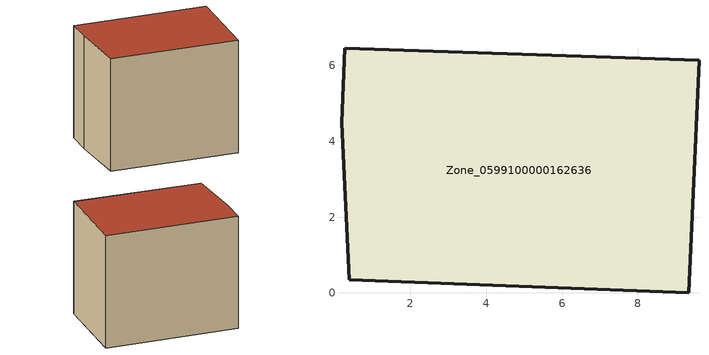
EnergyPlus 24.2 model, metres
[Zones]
Zone_0599100000162636
 floor ground (C_G): 9.34,0 0.38,0.35 0.18,4.49 0.27,6.46 9.61,6.14 z1.21
 wall outside (C_F): 9.34,0 9.61,6.14 0.27,6.46 0.18,4.49 0.38,0.35 9.34,0 z1.21:9.27
 roof outside (C_R): 0.38,0.35 9.34,0 9.61,6.14 0.27,6.46 0.18,4.49 z9.27
[BUILDING]
Pand.0599100000162636: North Axis=0; Terrain=City; Loads Convergence Tolerance Value=0.04; Temperature Convergence Tolerance Value=0.4; Solar Distribution=FullExterior; Maximum Number of Warmup Days=25; Minimum Number of Warmup Days=1
[Site:Location]
Rotterdam.The.Hague.AP_ZH_NLD Design_Conditions: Latitude=51.96; Longitude=4.45; Time Zone=1; Elevation=-4.5
[SITE:GROUNDTEMPERATURE:BUILDINGSURFACE]
18, 18, 18, 18, 18, 18, 18, 18, 18, 18, 18, 18
[MATERIAL] Thermal Absorptance=0.9; Solar Absorptance=0.7; Visible Absorptance=0.7
Name | Roughness | Thickness | Conductivity | Density | Specific Heat
G.TI.1965-1974 | MediumSmooth | 0.15 | 0.882353 | 540 | 1210
F.TI.1965-1974 | Rough | 0.3 | 0.697674 | 1920 | 840
R.TI.1965-1974 | MediumRough | 0.2 | 0.232558 | 1500 | 1000
[CONSTRUCTION]
C_G: G.TI.1965-1974
C_F: F.TI.1965-1974
C_R: R.TI.1965-1974
[ZONE]
Zone_0599100000162636: Type=1; Multiplier=1; Ceiling Height=Autocalculate; Volume=Autocalculate; Floor Area=autocalculate; Part of Total Floor Area=Yes
[ZONEINFILTRATION:DESIGNFLOWRATE]
Infil_Zone_0599100000162636: Zone or ZoneList or Space or SpaceList=Zone_0599100000162636; Schedule=AlwaysOn; Design Flow Rate Calculation Method=Flow/Area; Flow Rate per Floor Area=0.003; Constant Term Coefficient=1; Temperature Term Coefficient=0; Velocity Term Coefficient=0; Velocity Squared Term Coefficient=0
[HVACTEMPLATE:ZONE:IDEALLOADSAIRSYSTEM]
Zone_0599100000162636: Maximum Heating Supply Air Temperature=50; Minimum Cooling Supply Air Temperature=13; Maximum Heating Supply Air Humidity Ratio=0.0156; Minimum Cooling Supply Air Humidity Ratio=0.0077; Heating Limit=NoLimit; Cooling Limit=NoLimit; Dehumidification Control Type=ConstantSensibleHeatRatio; Cooling Sensible Heat Ratio=0.7; Dehumidification Setpoint=60; Humidification Control Type=None; Humidification Setpoint=30; Outdoor Air Method=None; Outdoor Air Flow Rate per Person=0.00944; Outdoor Air Flow Rate per Zone Floor Area=0; Outdoor Air Flow Rate per Zone=0; Demand Controlled Ventilation Type=None; Outdoor Air Economizer Type=NoEconomizer; Heat Recovery Type=None; Sensible Heat Recovery Effectiveness=0.7; Latent Heat Recovery Effectiveness=0.65
[ZONECONTROL:THERMOSTAT]
ThermostatControl_Zone_0599100000162636: Zone or ZoneList=Zone_0599100000162636; Control Type Schedule=DualSetpointControlType; Control 1=Thermostat_Zone_0599100000162636; Temperature Difference Between Cutout And Setpoint=0
[THERMOSTATSETPOINT:DUALSETPOINT]
Thermostat_Zone_0599100000162636: Heating Setpoint Temperature Schedule=HeatingSetpoint_Zone_0599100000162636; Cooling Setpoint Temperature Schedule=CoolingSetpoint_Zone_0599100000162636
[SCHEDULE:COMPACT]
HeatingSetpoint_Zone_0599100000162636: Through: 12/31, For: AllDays, Until: 24:00, 21
CoolingSetpoint_Zone_0599100000162636: Through: 12/31, For: AllDays, Until: 24:00, 24
DualSetpointControlType: Through: 12/31, For: AllDays, Until: 24:00, 4
AlwaysOn: Through: 12/31, For: AllDays, Until: 24:00, 1
